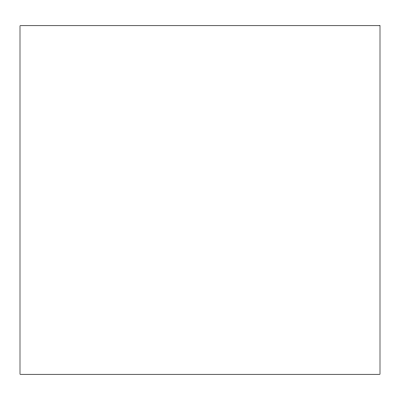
<?xml version="1.0" encoding="UTF-8"?>
<svg xmlns="http://www.w3.org/2000/svg" width="400" height="400" viewBox="0 0 400 400"><rect width="100%" height="100%" fill="white"/><g stroke="black" fill="none" stroke-linecap="round" stroke-linejoin="round"><path stroke-width="0.6" d="M380 25.75L20 25.75L20 374.25L380 374.25L380 25.75"/></g></svg>
